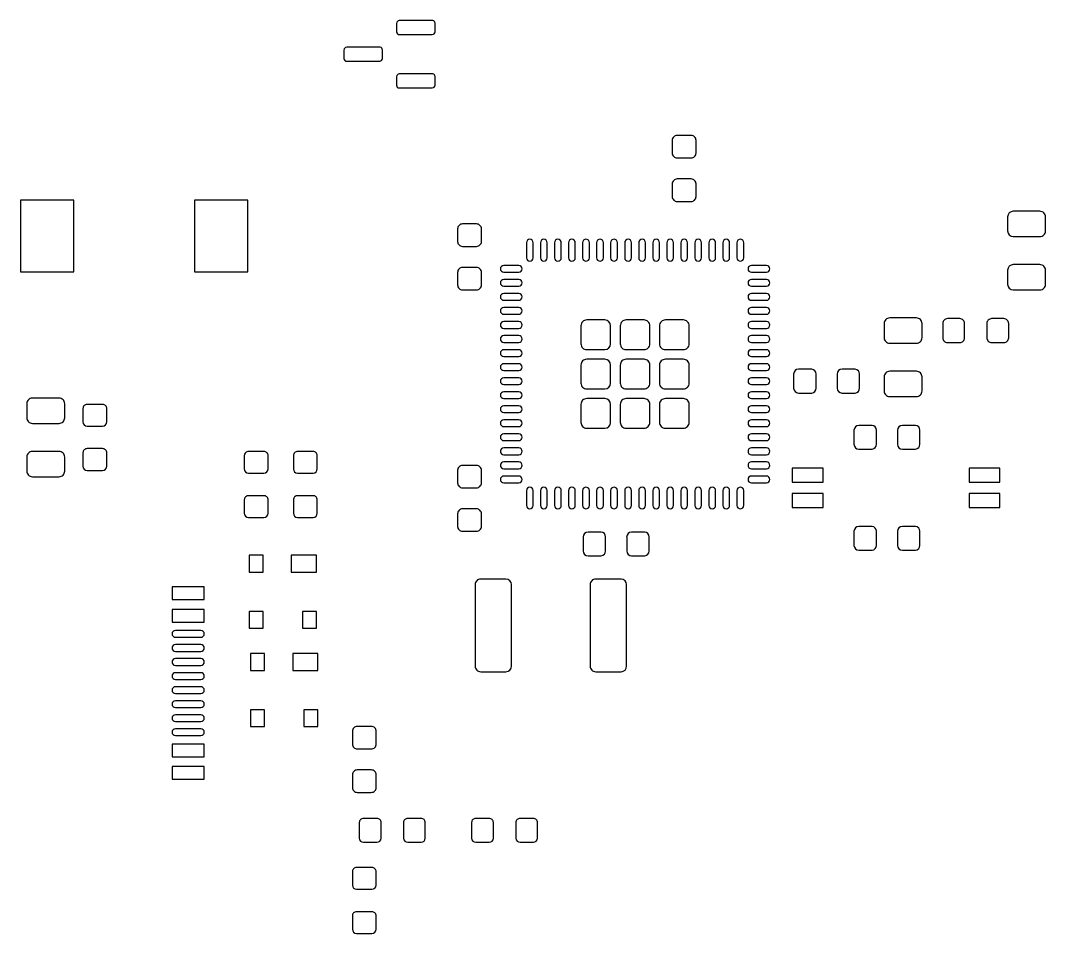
# Model space of a CAD drawing. Extents: x -210 to 210, y -160 to 160.
# Drawn here: x -149.15 to -112.62, y 8.43 to 40.95 of the extents above; entities that cross this region are included whole.
import ezdxf

# ---------------------------------------------------------------- set-up
doc = ezdxf.new("R2010")
doc.units = 0
doc.header["$MEASUREMENT"] = 0
doc.layers.get('0').update_dxf_attribs({"linetype": 'CONTINUOUS'})

msp = doc.modelspace()

# ---------------------------------------------------------------- linework, layer by layer
for points in [[(-134.47499, 40.945), (-135.64999, 40.945), (-135.64999, 40.945), (-135.64999, 40.943999), (-135.64999, 40.943999), (-135.650996, 40.943999), (-135.650996, 40.943999, 0.414199), (-135.750996, 40.844001), (-135.750996, 40.844001), (-135.75, 40.842998), (-135.75, 40.842998), (-135.75, 40.557998), (-135.75, 40.557998, 0.034971), (-135.750996, 40.543999), (-135.750996, 40.543999, 0.411306), (-135.650996, 40.444001), (-135.650996, 40.444001, 0.025083), (-135.640996, 40.445), (-135.640996, 40.445), (-134.47499, 40.445), (-134.47499, 40.445, 0.411248), (-134.376006, 40.543999), (-134.376006, 40.543999), (-134.376006, 40.545002), (-134.376006, 40.545002), (-134.37501, 40.545002), (-134.37501, 40.545002), (-134.37501, 40.845), (-134.37501, 40.845), (-134.376006, 40.845), (-134.376006, 40.845, 0.362208), (-134.458008, 40.943), (-134.458008, 40.943), (-134.47499, 40.943999), (-134.47499, 40.943999), (-134.47499, 40.945)], [(-136.35001, 39.995), (-137.52499, 39.995), (-137.52499, 39.995), (-137.52499, 39.994001), (-137.52499, 39.994001), (-137.526006, 39.994001), (-137.526006, 39.994001, 0.414214), (-137.625996, 39.893999), (-137.625996, 39.893999), (-137.62499, 39.893), (-137.62499, 39.893), (-137.62499, 39.608), (-137.62499, 39.608, 0.032485), (-137.625996, 39.595), (-137.625996, 39.595, 0.417148), (-137.52499, 39.494001), (-137.52499, 39.494001, 0.022558), (-137.516006, 39.494998), (-137.516006, 39.494998), (-136.35001, 39.494998), (-136.35001, 39.494998, 0.411299), (-136.251006, 39.593999), (-136.251006, 39.593999), (-136.251006, 39.595), (-136.251006, 39.595), (-136.25, 39.595), (-136.25, 39.595), (-136.25, 39.894998), (-136.25, 39.894998), (-136.251006, 39.894998), (-136.251006, 39.894998, 0.362236), (-136.333008, 39.993), (-136.333008, 39.993), (-136.35001, 39.994001), (-136.35001, 39.994001), (-136.35001, 39.995)], [(-134.47499, 39.044998), (-135.64999, 39.044998), (-135.64999, 39.044998), (-135.64999, 39.043999), (-135.64999, 39.043999), (-135.650996, 39.043999), (-135.650996, 39.043999, 0.414214), (-135.750996, 38.943999), (-135.750996, 38.943999), (-135.75, 38.943), (-135.75, 38.943), (-135.75, 38.658), (-135.75, 38.658, 0.032482), (-135.750996, 38.645), (-135.750996, 38.645, 0.414221), (-135.650996, 38.543999), (-135.650996, 38.543999, 0.025085), (-135.640996, 38.545002), (-135.640996, 38.545002), (-134.47499, 38.545002), (-134.47499, 38.545002, 0.411256), (-134.376006, 38.644001), (-134.376006, 38.644001), (-134.376006, 38.645), (-134.376006, 38.645), (-134.37501, 38.645), (-134.37501, 38.645), (-134.37501, 38.945), (-134.37501, 38.945), (-134.376006, 38.945), (-134.376006, 38.945, 0.362201), (-134.458008, 39.042998), (-134.458008, 39.042998), (-134.47499, 39.043999), (-134.47499, 39.043999), (-134.47499, 39.044998)], [(-125.075996, 36.674998, 0.414214), (-125.250996, 36.850002), (-125.250996, 36.850002), (-125.751006, 36.850002), (-125.751006, 36.850002, 0.414214), (-125.926006, 36.674998), (-125.926006, 36.674998), (-125.926006, 36.224998), (-125.926006, 36.224998, 0.414214), (-125.751006, 36.05), (-125.751006, 36.05), (-125.250996, 36.05), (-125.250996, 36.05, 0.414214), (-125.075996, 36.224998), (-125.075996, 36.224998), (-125.075996, 36.674998)], [(-125.075996, 35.124998, 0.414214), (-125.250996, 35.300002), (-125.250996, 35.300002), (-125.751006, 35.300002), (-125.751006, 35.300002, 0.414214), (-125.926006, 35.124998), (-125.926006, 35.124998), (-125.926006, 34.674998), (-125.926006, 34.674998, 0.414214), (-125.751006, 34.5), (-125.751006, 34.5), (-125.250996, 34.5), (-125.250996, 34.5, 0.414214), (-125.075996, 34.674998), (-125.075996, 34.674998), (-125.075996, 35.124998)], [(-112.625, 33.95, 0.414357), (-112.825, 34.15), (-112.825, 34.15), (-113.775, 34.15), (-113.775, 34.15, 0.414067), (-113.975, 33.95), (-113.975, 33.95), (-113.975, 33.45), (-113.975, 33.45, 0.414071), (-113.775, 33.25), (-113.775, 33.25), (-112.825, 33.25), (-112.825, 33.25, 0.414357), (-112.625, 33.45), (-112.625, 33.45), (-112.625, 33.95)], [(-132.725, 33.525002, 0.414214), (-132.9, 33.7), (-132.9, 33.7), (-133.39999, 33.7), (-133.39999, 33.7, 0.414214), (-133.57499, 33.525002), (-133.57499, 33.525002), (-133.57499, 33.075), (-133.57499, 33.075, 0.414214), (-133.39999, 32.899998), (-133.39999, 32.899998), (-132.9, 32.899998), (-132.9, 32.899998, 0.414214), (-132.725, 33.075), (-132.725, 33.075), (-132.725, 33.525002)], [(-130.88, 33.031001, 0.414214), (-131, 33.151001), (-131, 33.151001, 0.414214), (-131.12, 33.031001), (-131.12, 33.031001), (-131.12, 32.494001), (-131.12, 32.494001, 0.414214), (-131, 32.373999), (-131, 32.373999, 0.414214), (-130.88, 32.494001), (-130.88, 32.494001), (-130.88, 33.031001)], [(-130.38, 33.031001, 0.414214), (-130.5, 33.151001), (-130.5, 33.151001, 0.414214), (-130.62, 33.031001), (-130.62, 33.031001), (-130.62, 32.494001), (-130.62, 32.494001, 0.414214), (-130.5, 32.373999), (-130.5, 32.373999, 0.414214), (-130.38, 32.494001), (-130.38, 32.494001), (-130.38, 33.031001)], [(-129.88, 33.031001, 0.414214), (-130, 33.151001), (-130, 33.151001, 0.414214), (-130.11999, 33.031001), (-130.11999, 33.031001), (-130.11999, 32.494001), (-130.11999, 32.494001, 0.414214), (-130, 32.373999), (-130, 32.373999, 0.414214), (-129.88, 32.494001), (-129.88, 32.494001), (-129.88, 33.031001)], [(-129.38, 33.031001, 0.414214), (-129.5, 33.151001), (-129.5, 33.151001, 0.414214), (-129.62, 33.031001), (-129.62, 33.031001), (-129.62, 32.494001), (-129.62, 32.494001, 0.414214), (-129.5, 32.373999), (-129.5, 32.373999, 0.414214), (-129.38, 32.494001), (-129.38, 32.494001), (-129.38, 33.031001)], [(-128.87999, 33.031001, 0.414214), (-128.99999, 33.151001), (-128.99999, 33.151001, 0.414214), (-129.11999, 33.031001), (-129.11999, 33.031001), (-129.11999, 32.494001), (-129.11999, 32.494001, 0.414214), (-128.99999, 32.373999), (-128.99999, 32.373999, 0.414214), (-128.87999, 32.494001), (-128.87999, 32.494001), (-128.87999, 33.031001)], [(-128.38, 33.031001, 0.414214), (-128.5, 33.151001), (-128.5, 33.151001, 0.414214), (-128.62, 33.031001), (-128.62, 33.031001), (-128.62, 32.494001), (-128.62, 32.494001, 0.414214), (-128.5, 32.373999), (-128.5, 32.373999, 0.414214), (-128.38, 32.494001), (-128.38, 32.494001), (-128.38, 33.031001)], [(-127.88001, 33.031001, 0.414214), (-128.00001, 33.151001), (-128.00001, 33.151001, 0.414214), (-128.12001, 33.031001), (-128.12001, 33.031001), (-128.12001, 32.494001), (-128.12001, 32.494001, 0.414214), (-128.00001, 32.373999), (-128.00001, 32.373999, 0.414214), (-127.88001, 32.494001), (-127.88001, 32.494001), (-127.88001, 33.031001)], [(-127.38, 33.031001, 0.414214), (-127.5, 33.151001), (-127.5, 33.151001, 0.414214), (-127.62, 33.031001), (-127.62, 33.031001), (-127.62, 32.494001), (-127.62, 32.494001, 0.414214), (-127.5, 32.373999), (-127.5, 32.373999, 0.414214), (-127.38, 32.494001), (-127.38, 32.494001), (-127.38, 33.031001)], [(-126.88001, 33.031001, 0.414214), (-127, 33.151001), (-127, 33.151001, 0.414214), (-127.12, 33.031001), (-127.12, 33.031001), (-127.12, 32.494001), (-127.12, 32.494001, 0.414214), (-127, 32.373999), (-127, 32.373999, 0.414214), (-126.88001, 32.494001), (-126.88001, 32.494001), (-126.88001, 33.031001)], [(-126.38, 33.031001, 0.414214), (-126.5, 33.151001), (-126.5, 33.151001, 0.414214), (-126.61999, 33.031001), (-126.61999, 33.031001), (-126.61999, 32.494001), (-126.61999, 32.494001, 0.414214), (-126.5, 32.373999), (-126.5, 32.373999, 0.414214), (-126.38, 32.494001), (-126.38, 32.494001), (-126.38, 33.031001)], [(-125.88, 33.031001, 0.414214), (-126, 33.151001), (-126, 33.151001, 0.414214), (-126.12, 33.031001), (-126.12, 33.031001), (-126.12, 32.494001), (-126.12, 32.494001, 0.414214), (-126, 32.373999), (-126, 32.373999, 0.414214), (-125.88, 32.494001), (-125.88, 32.494001), (-125.88, 33.031001)], [(-125.37999, 33.031001, 0.414214), (-125.49999, 33.151001), (-125.49999, 33.151001, 0.414214), (-125.61999, 33.031001), (-125.61999, 33.031001), (-125.61999, 32.494001), (-125.61999, 32.494001, 0.414214), (-125.49999, 32.373999), (-125.49999, 32.373999, 0.414214), (-125.37999, 32.494001), (-125.37999, 32.494001), (-125.37999, 33.031001)], [(-124.88, 33.031001, 0.414214), (-125, 33.151001), (-125, 33.151001, 0.414214), (-125.12, 33.031001), (-125.12, 33.031001), (-125.12, 32.494001), (-125.12, 32.494001, 0.414214), (-125, 32.373999), (-125, 32.373999, 0.414214), (-124.88, 32.494001), (-124.88, 32.494001), (-124.88, 33.031001)], [(-124.38, 33.031001, 0.414214), (-124.5, 33.151001), (-124.5, 33.151001, 0.414214), (-124.62, 33.031001), (-124.62, 33.031001), (-124.62, 32.494001), (-124.62, 32.494001, 0.414214), (-124.5, 32.373999), (-124.5, 32.373999, 0.414214), (-124.38, 32.494001), (-124.38, 32.494001), (-124.38, 33.031001)], [(-123.88, 33.031001, 0.414214), (-124, 33.151001), (-124, 33.151001, 0.414214), (-124.12, 33.031001), (-124.12, 33.031001), (-124.12, 32.494001), (-124.12, 32.494001, 0.414214), (-124, 32.373999), (-124, 32.373999, 0.414214), (-123.88, 32.494001), (-123.88, 32.494001), (-123.88, 33.031001)], [(-123.38, 33.031001, 0.414214), (-123.5, 33.151001), (-123.5, 33.151001, 0.414214), (-123.62, 33.031001), (-123.62, 33.031001), (-123.62, 32.494001), (-123.62, 32.494001, 0.414214), (-123.5, 32.373999), (-123.5, 32.373999, 0.414214), (-123.38, 32.494001), (-123.38, 32.494001), (-123.38, 33.031001)], [(-132.725, 31.975, 0.414214), (-132.9, 32.15), (-132.9, 32.15), (-133.39999, 32.15), (-133.39999, 32.15, 0.414214), (-133.57499, 31.975), (-133.57499, 31.975), (-133.57499, 31.525), (-133.57499, 31.525, 0.414214), (-133.39999, 31.350002), (-133.39999, 31.350002), (-132.9, 31.350002), (-132.9, 31.350002, 0.414214), (-132.725, 31.525), (-132.725, 31.525), (-132.725, 31.975)], [(-131.393994, 31.98, 0.414214), (-131.274004, 32.1), (-131.274004, 32.1, 0.414214), (-131.393994, 32.219998), (-131.393994, 32.219998), (-131.931006, 32.219998), (-131.931006, 32.219998, 0.414214), (-132.051006, 32.1), (-132.051006, 32.1, 0.414214), (-131.931006, 31.98), (-131.931006, 31.98), (-131.393994, 31.98)], [(-122.569004, 31.98, 0.414214), (-122.449004, 32.1), (-122.449004, 32.1, 0.414214), (-122.569004, 32.219998), (-122.569004, 32.219998), (-123.106006, 32.219998), (-123.106006, 32.219998, 0.414214), (-123.226006, 32.1), (-123.226006, 32.1, 0.414214), (-123.106006, 31.98), (-123.106006, 31.98), (-122.569004, 31.98)], [(-112.625, 32.049998, 0.414364), (-112.825, 32.249998), (-112.825, 32.249998), (-113.775, 32.249998), (-113.775, 32.249998, 0.414074), (-113.975, 32.049998), (-113.975, 32.049998), (-113.975, 31.550002), (-113.975, 31.550002, 0.414074), (-113.775, 31.350002), (-113.775, 31.350002), (-112.825, 31.350002), (-112.825, 31.350002, 0.414364), (-112.625, 31.550002), (-112.625, 31.550002), (-112.625, 32.049998)], [(-131.393994, 31.48, 0.414214), (-131.274004, 31.599998), (-131.274004, 31.599998, 0.414214), (-131.393994, 31.720002), (-131.393994, 31.720002), (-131.931006, 31.720002), (-131.931006, 31.720002, 0.414214), (-132.051006, 31.599998), (-132.051006, 31.599998, 0.414214), (-131.931006, 31.48), (-131.931006, 31.48), (-131.393994, 31.48)], [(-122.569004, 31.48, 0.414214), (-122.449004, 31.599998), (-122.449004, 31.599998, 0.414214), (-122.569004, 31.720002), (-122.569004, 31.720002), (-123.106006, 31.720002), (-123.106006, 31.720002, 0.414214), (-123.226006, 31.599998), (-123.226006, 31.599998, 0.414214), (-123.106006, 31.48), (-123.106006, 31.48), (-122.569004, 31.48)], [(-131.393994, 30.98, 0.414214), (-131.274004, 31.1), (-131.274004, 31.1, 0.414214), (-131.393994, 31.22), (-131.393994, 31.22), (-131.931006, 31.22), (-131.931006, 31.22, 0.414214), (-132.051006, 31.1), (-132.051006, 31.1, 0.414214), (-131.931006, 30.98), (-131.931006, 30.98), (-131.393994, 30.98)], [(-122.569004, 30.98, 0.414214), (-122.449004, 31.1), (-122.449004, 31.1, 0.414214), (-122.569004, 31.22), (-122.569004, 31.22), (-123.106006, 31.22), (-123.106006, 31.22, 0.414214), (-123.226006, 31.1), (-123.226006, 31.1, 0.414214), (-123.106006, 30.98), (-123.106006, 30.98), (-122.569004, 30.98)], [(-131.393994, 30.48, 0.414214), (-131.274004, 30.6), (-131.274004, 30.6, 0.414214), (-131.393994, 30.72), (-131.393994, 30.72), (-131.931006, 30.72), (-131.931006, 30.72, 0.414214), (-132.051006, 30.6), (-132.051006, 30.6, 0.414214), (-131.931006, 30.48), (-131.931006, 30.48), (-131.393994, 30.48)], [(-122.569004, 30.48, 0.414214), (-122.449004, 30.6), (-122.449004, 30.6, 0.414214), (-122.569004, 30.72), (-122.569004, 30.72), (-123.106006, 30.72), (-123.106006, 30.72, 0.414214), (-123.226006, 30.6), (-123.226006, 30.6, 0.414214), (-123.106006, 30.48), (-123.106006, 30.48), (-122.569004, 30.48)], [(-117.025, 30.15, 0.414214), (-117.225, 30.35), (-117.225, 30.35), (-118.175, 30.35), (-118.175, 30.35, 0.414214), (-118.375, 30.15), (-118.375, 30.15), (-118.375, 29.65), (-118.375, 29.65, 0.414214), (-118.175, 29.45), (-118.175, 29.45), (-117.225, 29.45), (-117.225, 29.45, 0.414214), (-117.025, 29.65), (-117.025, 29.65), (-117.025, 30.15)], [(-115.512002, 30.155999, 0.414214), (-115.680996, 30.325), (-115.680996, 30.325), (-116.118994, 30.325), (-116.118994, 30.325, 0.414214), (-116.287998, 30.155999), (-116.287998, 30.155999), (-116.287998, 29.643999), (-116.287998, 29.643999, 0.414214), (-116.118994, 29.475), (-116.118994, 29.475), (-115.680996, 29.475), (-115.680996, 29.475, 0.414214), (-115.512002, 29.643999), (-115.512002, 29.643999), (-115.512002, 30.155999)], [(-113.937002, 30.155999, 0.414214), (-114.105996, 30.325), (-114.105996, 30.325), (-114.543994, 30.325), (-114.543994, 30.325, 0.414214), (-114.712998, 30.155999), (-114.712998, 30.155999), (-114.712998, 29.643999), (-114.712998, 29.643999, 0.414214), (-114.543994, 29.475), (-114.543994, 29.475), (-114.105996, 29.475), (-114.105996, 29.475, 0.414214), (-113.937002, 29.643999), (-113.937002, 29.643999), (-113.937002, 30.155999)], [(-131.393994, 29.98, 0.414214), (-131.274004, 30.1), (-131.274004, 30.1, 0.414214), (-131.393994, 30.22), (-131.393994, 30.22), (-131.931006, 30.22), (-131.931006, 30.22, 0.414214), (-132.051006, 30.1), (-132.051006, 30.1, 0.414214), (-131.931006, 29.98), (-131.931006, 29.98), (-131.393994, 29.98)], [(-128.121006, 30.07, 0.414186), (-128.32999, 30.278999), (-128.32999, 30.278999), (-128.97, 30.278999), (-128.97, 30.278999, 0.414214), (-129.179004, 30.07), (-129.179004, 30.07), (-129.179004, 29.43), (-129.179004, 29.43, 0.414214), (-128.97, 29.221001), (-128.97, 29.221001), (-128.32999, 29.221001), (-128.32999, 29.221001, 0.414186), (-128.121006, 29.43), (-128.121006, 29.43), (-128.121006, 30.07)], [(-126.720996, 30.07, 0.414214), (-126.93, 30.278999), (-126.93, 30.278999), (-127.57, 30.278999), (-127.57, 30.278999, 0.414214), (-127.779004, 30.07), (-127.779004, 30.07), (-127.779004, 29.43), (-127.779004, 29.43, 0.414214), (-127.57, 29.221001), (-127.57, 29.221001), (-126.93, 29.221001), (-126.93, 29.221001, 0.414214), (-126.720996, 29.43), (-126.720996, 29.43), (-126.720996, 30.07)], [(-125.320996, 30.07, 0.414214), (-125.53, 30.278999), (-125.53, 30.278999), (-126.16999, 30.278999), (-126.16999, 30.278999, 0.414214), (-126.378994, 30.07), (-126.378994, 30.07), (-126.378994, 29.43), (-126.378994, 29.43, 0.414214), (-126.16999, 29.221001), (-126.16999, 29.221001), (-125.53, 29.221001), (-125.53, 29.221001, 0.414214), (-125.320996, 29.43), (-125.320996, 29.43), (-125.320996, 30.07)], [(-122.569004, 29.98, 0.414214), (-122.449004, 30.1), (-122.449004, 30.1, 0.414214), (-122.569004, 30.22), (-122.569004, 30.22), (-123.106006, 30.22), (-123.106006, 30.22, 0.414214), (-123.226006, 30.1), (-123.226006, 30.1, 0.414214), (-123.106006, 29.98), (-123.106006, 29.98), (-122.569004, 29.98)], [(-131.393994, 29.48, 0.414214), (-131.274004, 29.6), (-131.274004, 29.6, 0.414214), (-131.393994, 29.72), (-131.393994, 29.72), (-131.931006, 29.72), (-131.931006, 29.72, 0.414214), (-132.051006, 29.6), (-132.051006, 29.6, 0.414214), (-131.931006, 29.48), (-131.931006, 29.48), (-131.393994, 29.48)], [(-122.569004, 29.48, 0.414214), (-122.449004, 29.6), (-122.449004, 29.6, 0.414214), (-122.569004, 29.72), (-122.569004, 29.72), (-123.106006, 29.72), (-123.106006, 29.72, 0.414214), (-123.226006, 29.6), (-123.226006, 29.6, 0.414214), (-123.106006, 29.48), (-123.106006, 29.48), (-122.569004, 29.48)], [(-131.393994, 28.98, 0.414214), (-131.274004, 29.1), (-131.274004, 29.1, 0.414214), (-131.393994, 29.22), (-131.393994, 29.22), (-131.931006, 29.22), (-131.931006, 29.22, 0.414214), (-132.051006, 29.1), (-132.051006, 29.1, 0.414214), (-131.931006, 28.98), (-131.931006, 28.98), (-131.393994, 28.98)], [(-128.121006, 28.67, 0.414186), (-128.32999, 28.878999), (-128.32999, 28.878999), (-128.97, 28.878999), (-128.97, 28.878999, 0.414214), (-129.179004, 28.67), (-129.179004, 28.67), (-129.179004, 28.03), (-129.179004, 28.03, 0.414214), (-128.97, 27.821001), (-128.97, 27.821001), (-128.32999, 27.821001), (-128.32999, 27.821001, 0.414186), (-128.121006, 28.03), (-128.121006, 28.03), (-128.121006, 28.67)], [(-126.720996, 28.67, 0.414214), (-126.93, 28.878999), (-126.93, 28.878999), (-127.57, 28.878999), (-127.57, 28.878999, 0.414214), (-127.779004, 28.67), (-127.779004, 28.67), (-127.779004, 28.03), (-127.779004, 28.03, 0.414214), (-127.57, 27.821001), (-127.57, 27.821001), (-126.93, 27.821001), (-126.93, 27.821001, 0.414214), (-126.720996, 28.03), (-126.720996, 28.03), (-126.720996, 28.67)], [(-125.320996, 28.67, 0.414214), (-125.53, 28.878999), (-125.53, 28.878999), (-126.16999, 28.878999), (-126.16999, 28.878999, 0.414214), (-126.378994, 28.67), (-126.378994, 28.67), (-126.378994, 28.03), (-126.378994, 28.03, 0.414214), (-126.16999, 27.821001), (-126.16999, 27.821001), (-125.53, 27.821001), (-125.53, 27.821001, 0.414214), (-125.320996, 28.03), (-125.320996, 28.03), (-125.320996, 28.67)], [(-122.569004, 28.98, 0.414214), (-122.449004, 29.1), (-122.449004, 29.1, 0.414214), (-122.569004, 29.22), (-122.569004, 29.22), (-123.106006, 29.22), (-123.106006, 29.22, 0.414214), (-123.226006, 29.1), (-123.226006, 29.1, 0.414214), (-123.106006, 28.98), (-123.106006, 28.98), (-122.569004, 28.98)], [(-131.393994, 28.48, 0.414214), (-131.274004, 28.6), (-131.274004, 28.6, 0.414214), (-131.393994, 28.72), (-131.393994, 28.72), (-131.931006, 28.72), (-131.931006, 28.72, 0.414214), (-132.051006, 28.6), (-132.051006, 28.6, 0.414214), (-131.931006, 28.48), (-131.931006, 28.48), (-131.393994, 28.48)], [(-122.569004, 28.48, 0.414214), (-122.449004, 28.6), (-122.449004, 28.6, 0.414214), (-122.569004, 28.72), (-122.569004, 28.72), (-123.106006, 28.72), (-123.106006, 28.72, 0.414214), (-123.226006, 28.6), (-123.226006, 28.6, 0.414214), (-123.106006, 28.48), (-123.106006, 28.48), (-122.569004, 28.48)], [(-120.973994, 28.525), (-121.425, 28.525), (-121.425, 28.525, 0.412386), (-121.6, 28.35), (-121.6, 28.35), (-121.598994, 28.348999), (-121.598994, 28.348999), (-121.598994, 27.863), (-121.598994, 27.863, 0.018543), (-121.598994, 27.85), (-121.598994, 27.85, 0.412368), (-121.425, 27.675), (-121.425, 27.675), (-120.973994, 27.675), (-120.973994, 27.675), (-120.955, 27.675999), (-120.955, 27.675999, 0.382868), (-120.8, 27.85), (-120.8, 27.85), (-120.798994, 27.85), (-120.798994, 27.85), (-120.798994, 28.35), (-120.798994, 28.35), (-120.8, 28.35), (-120.8, 28.35, 0.382867), (-120.955, 28.523999), (-120.955, 28.523999), (-120.973994, 28.525)], [(-119.424004, 28.525), (-119.875, 28.525), (-119.875, 28.525, 0.412548), (-120.05, 28.35), (-120.05, 28.35), (-120.049004, 28.348999), (-120.049004, 28.348999), (-120.049004, 27.863), (-120.049004, 27.863, 0.018552), (-120.049004, 27.85), (-120.049004, 27.85, 0.412551), (-119.875, 27.675), (-119.875, 27.675), (-119.424004, 27.675), (-119.424004, 27.675), (-119.405, 27.675999), (-119.405, 27.675999, 0.382716), (-119.25, 27.85), (-119.25, 27.85), (-119.249004, 27.85), (-119.249004, 27.85), (-119.249004, 28.35), (-119.249004, 28.35), (-119.25, 28.35), (-119.25, 28.35, 0.382712), (-119.405, 28.523999), (-119.405, 28.523999), (-119.424004, 28.525)], [(-131.393994, 27.98, 0.414214), (-131.274004, 28.1), (-131.274004, 28.1, 0.414214), (-131.393994, 28.22), (-131.393994, 28.22), (-131.931006, 28.22), (-131.931006, 28.22, 0.414214), (-132.051006, 28.1), (-132.051006, 28.1, 0.414214), (-131.931006, 27.98), (-131.931006, 27.98), (-131.393994, 27.98)], [(-122.569004, 27.98, 0.414214), (-122.449004, 28.1), (-122.449004, 28.1, 0.414214), (-122.569004, 28.22), (-122.569004, 28.22), (-123.106006, 28.22), (-123.106006, 28.22, 0.414214), (-123.226006, 28.1), (-123.226006, 28.1, 0.414214), (-123.106006, 27.98), (-123.106006, 27.98), (-122.569004, 27.98)], [(-117.025, 28.25, 0.414214), (-117.225, 28.45), (-117.225, 28.45), (-118.175, 28.45), (-118.175, 28.45, 0.414214), (-118.375, 28.25), (-118.375, 28.25), (-118.375, 27.75), (-118.375, 27.75, 0.414214), (-118.175, 27.55), (-118.175, 27.55), (-117.225, 27.55), (-117.225, 27.55, 0.414214), (-117.025, 27.75), (-117.025, 27.75), (-117.025, 28.25)], [(-147.57501, 27.295, 0.414214), (-147.77499, 27.495), (-147.77499, 27.495), (-148.725, 27.495), (-148.725, 27.495, 0.414214), (-148.92501, 27.295), (-148.92501, 27.295), (-148.92501, 26.795), (-148.92501, 26.795, 0.414214), (-148.725, 26.595), (-148.725, 26.595), (-147.77499, 26.595), (-147.77499, 26.595, 0.414214), (-147.57501, 26.795), (-147.57501, 26.795), (-147.57501, 27.295)], [(-131.393994, 27.48, 0.414214), (-131.274004, 27.6), (-131.274004, 27.6, 0.414214), (-131.393994, 27.72), (-131.393994, 27.72), (-131.931006, 27.72), (-131.931006, 27.72, 0.414214), (-132.051006, 27.6), (-132.051006, 27.6, 0.414214), (-131.931006, 27.48), (-131.931006, 27.48), (-131.393994, 27.48)], [(-128.121006, 27.27, 0.414186), (-128.32999, 27.479001), (-128.32999, 27.479001), (-128.97, 27.479001), (-128.97, 27.479001, 0.414214), (-129.179004, 27.27), (-129.179004, 27.27), (-129.179004, 26.63), (-129.179004, 26.63, 0.414214), (-128.97, 26.420999), (-128.97, 26.420999), (-128.32999, 26.420999), (-128.32999, 26.420999, 0.414186), (-128.121006, 26.63), (-128.121006, 26.63), (-128.121006, 27.27)], [(-126.720996, 27.27, 0.414214), (-126.93, 27.479001), (-126.93, 27.479001), (-127.57, 27.479001), (-127.57, 27.479001, 0.414214), (-127.779004, 27.27), (-127.779004, 27.27), (-127.779004, 26.63), (-127.779004, 26.63, 0.414214), (-127.57, 26.420999), (-127.57, 26.420999), (-126.93, 26.420999), (-126.93, 26.420999, 0.414214), (-126.720996, 26.63), (-126.720996, 26.63), (-126.720996, 27.27)], [(-125.320996, 27.27, 0.414214), (-125.53, 27.479001), (-125.53, 27.479001), (-126.16999, 27.479001), (-126.16999, 27.479001, 0.414214), (-126.378994, 27.27), (-126.378994, 27.27), (-126.378994, 26.63), (-126.378994, 26.63, 0.414214), (-126.16999, 26.420999), (-126.16999, 26.420999), (-125.53, 26.420999), (-125.53, 26.420999, 0.414214), (-125.320996, 26.63), (-125.320996, 26.63), (-125.320996, 27.27)], [(-122.569004, 27.48, 0.414214), (-122.449004, 27.6), (-122.449004, 27.6, 0.414214), (-122.569004, 27.72), (-122.569004, 27.72), (-123.106006, 27.72), (-123.106006, 27.72, 0.414214), (-123.226006, 27.6), (-123.226006, 27.6, 0.414214), (-123.106006, 27.48), (-123.106006, 27.48), (-122.569004, 27.48)], [(-146.075, 27.12, 0.415198), (-146.22501, 27.27), (-146.22501, 27.27), (-146.77499, 27.27), (-146.77499, 27.27, 0.415198), (-146.925, 27.12), (-146.925, 27.12), (-146.925, 26.645), (-146.925, 26.645, 0.413267), (-146.77499, 26.495), (-146.77499, 26.495), (-146.22501, 26.495), (-146.22501, 26.495, 0.413267), (-146.075, 26.645), (-146.075, 26.645), (-146.075, 27.12)], [(-131.393994, 26.98, 0.414214), (-131.274004, 27.1), (-131.274004, 27.1, 0.414214), (-131.393994, 27.22), (-131.393994, 27.22), (-131.931006, 27.22), (-131.931006, 27.22, 0.414214), (-132.051006, 27.1), (-132.051006, 27.1, 0.414214), (-131.931006, 26.98), (-131.931006, 26.98), (-131.393994, 26.98)], [(-122.569004, 26.98, 0.414214), (-122.449004, 27.1), (-122.449004, 27.1, 0.414214), (-122.569004, 27.22), (-122.569004, 27.22), (-123.106006, 27.22), (-123.106006, 27.22, 0.414214), (-123.226006, 27.1), (-123.226006, 27.1, 0.414214), (-123.106006, 26.98), (-123.106006, 26.98), (-122.569004, 26.98)], [(-131.393994, 26.48, 0.414214), (-131.274004, 26.6), (-131.274004, 26.6, 0.414214), (-131.393994, 26.72), (-131.393994, 26.72), (-131.931006, 26.72), (-131.931006, 26.72, 0.414214), (-132.051006, 26.6), (-132.051006, 26.6, 0.414214), (-131.931006, 26.48), (-131.931006, 26.48), (-131.393994, 26.48)], [(-122.569004, 26.48, 0.414214), (-122.449004, 26.6), (-122.449004, 26.6, 0.414214), (-122.569004, 26.72), (-122.569004, 26.72), (-123.106006, 26.72), (-123.106006, 26.72, 0.414214), (-123.226006, 26.6), (-123.226006, 26.6, 0.414214), (-123.106006, 26.48), (-123.106006, 26.48), (-122.569004, 26.48)], [(-118.823994, 26.525), (-119.275, 26.525), (-119.275, 26.525, 0.412532), (-119.45, 26.35), (-119.45, 26.35), (-119.448994, 26.349001), (-119.448994, 26.349001), (-119.448994, 25.862998), (-119.448994, 25.862998, 0.018551), (-119.448994, 25.85), (-119.448994, 25.85, 0.412535), (-119.275, 25.675), (-119.275, 25.675), (-118.823994, 25.675), (-118.823994, 25.675), (-118.805, 25.676001), (-118.805, 25.676001, 0.382716), (-118.65, 25.85), (-118.65, 25.85), (-118.648994, 25.85), (-118.648994, 25.85), (-118.648994, 26.35), (-118.648994, 26.35), (-118.65, 26.35), (-118.65, 26.35, 0.382716), (-118.805, 26.523999), (-118.805, 26.523999), (-118.823994, 26.525)], [(-117.274004, 26.525), (-117.725, 26.525), (-117.725, 26.525, 0.412548), (-117.9, 26.35), (-117.9, 26.35), (-117.899004, 26.349001), (-117.899004, 26.349001), (-117.899004, 25.862998), (-117.899004, 25.862998, 0.01855), (-117.899004, 25.85), (-117.899004, 25.85, 0.412551), (-117.725, 25.675), (-117.725, 25.675), (-117.274004, 25.675), (-117.274004, 25.675), (-117.255, 25.676001), (-117.255, 25.676001, 0.382716), (-117.1, 25.85), (-117.1, 25.85), (-117.099004, 25.85), (-117.099004, 25.85), (-117.099004, 26.35), (-117.099004, 26.35), (-117.1, 26.35), (-117.1, 26.35, 0.382716), (-117.255, 26.523999), (-117.255, 26.523999), (-117.274004, 26.525)], [(-131.393994, 25.98, 0.414214), (-131.274004, 26.1), (-131.274004, 26.1, 0.414214), (-131.393994, 26.22), (-131.393994, 26.22), (-131.931006, 26.22), (-131.931006, 26.22, 0.414214), (-132.051006, 26.1), (-132.051006, 26.1, 0.414214), (-131.931006, 25.98), (-131.931006, 25.98), (-131.393994, 25.98)], [(-122.569004, 25.98, 0.414214), (-122.449004, 26.1), (-122.449004, 26.1, 0.414214), (-122.569004, 26.22), (-122.569004, 26.22), (-123.106006, 26.22), (-123.106006, 26.22, 0.414214), (-123.226006, 26.1), (-123.226006, 26.1, 0.414214), (-123.106006, 25.98), (-123.106006, 25.98), (-122.569004, 25.98)], [(-147.57501, 25.395, 0.414214), (-147.77499, 25.595), (-147.77499, 25.595), (-148.725, 25.595), (-148.725, 25.595, 0.414214), (-148.92501, 25.395), (-148.92501, 25.395), (-148.92501, 24.895), (-148.92501, 24.895, 0.414214), (-148.725, 24.695), (-148.725, 24.695), (-147.77499, 24.695), (-147.77499, 24.695, 0.414214), (-147.57501, 24.895), (-147.57501, 24.895), (-147.57501, 25.395)], [(-146.075, 25.545, 0.415202), (-146.22501, 25.695), (-146.22501, 25.695), (-146.77499, 25.695), (-146.77499, 25.695, 0.415202), (-146.925, 25.545), (-146.925, 25.545), (-146.925, 25.07), (-146.925, 25.07, 0.413272), (-146.77499, 24.92), (-146.77499, 24.92), (-146.22501, 24.92), (-146.22501, 24.92, 0.413272), (-146.075, 25.07), (-146.075, 25.07), (-146.075, 25.545)], [(-140.32499, 25.445, 0.415193), (-140.47501, 25.595), (-140.47501, 25.595), (-141.02501, 25.595), (-141.02501, 25.595, 0.415155), (-141.175, 25.445), (-141.175, 25.445), (-141.175, 24.97), (-141.175, 24.97, 0.413233), (-141.02501, 24.82), (-141.02501, 24.82), (-140.47501, 24.82), (-140.47501, 24.82, 0.413272), (-140.32499, 24.97), (-140.32499, 24.97), (-140.32499, 25.445)], [(-138.575, 25.445, 0.415193), (-138.725, 25.595), (-138.725, 25.595), (-139.275, 25.595), (-139.275, 25.595, 0.415193), (-139.42499, 25.445), (-139.42499, 25.445), (-139.42499, 24.97), (-139.42499, 24.97, 0.413233), (-139.275, 24.82), (-139.275, 24.82), (-138.725, 24.82), (-138.725, 24.82, 0.413234), (-138.575, 24.97), (-138.575, 24.97), (-138.575, 25.445)], [(-131.393994, 25.48, 0.414214), (-131.274004, 25.6), (-131.274004, 25.6, 0.414214), (-131.393994, 25.72), (-131.393994, 25.72), (-131.931006, 25.72), (-131.931006, 25.72, 0.414214), (-132.051006, 25.6), (-132.051006, 25.6, 0.414214), (-131.931006, 25.48), (-131.931006, 25.48), (-131.393994, 25.48)], [(-122.569004, 25.48, 0.414214), (-122.449004, 25.6), (-122.449004, 25.6, 0.414214), (-122.569004, 25.72), (-122.569004, 25.72), (-123.106006, 25.72), (-123.106006, 25.72, 0.414214), (-123.226006, 25.6), (-123.226006, 25.6, 0.414214), (-123.106006, 25.48), (-123.106006, 25.48), (-122.569004, 25.48)], [(-131.393994, 24.98, 0.414214), (-131.274004, 25.1), (-131.274004, 25.1, 0.414214), (-131.393994, 25.22), (-131.393994, 25.22), (-131.931006, 25.22), (-131.931006, 25.22, 0.414214), (-132.051006, 25.1), (-132.051006, 25.1, 0.414214), (-131.931006, 24.98), (-131.931006, 24.98), (-131.393994, 24.98)], [(-122.569004, 24.98, 0.414214), (-122.449004, 25.1), (-122.449004, 25.1, 0.414214), (-122.569004, 25.22), (-122.569004, 25.22), (-123.106006, 25.22), (-123.106006, 25.22, 0.414214), (-123.226006, 25.1), (-123.226006, 25.1, 0.414214), (-123.106006, 24.98), (-123.106006, 24.98), (-122.569004, 24.98)], [(-132.725, 24.925, 0.414214), (-132.9, 25.1), (-132.9, 25.1), (-133.39999, 25.1), (-133.39999, 25.1, 0.414214), (-133.57499, 24.925), (-133.57499, 24.925), (-133.57499, 24.475), (-133.57499, 24.475, 0.414214), (-133.39999, 24.3), (-133.39999, 24.3), (-132.9, 24.3), (-132.9, 24.3, 0.414214), (-132.725, 24.475), (-132.725, 24.475), (-132.725, 24.925)], [(-131.393994, 24.48, 0.414214), (-131.274004, 24.6), (-131.274004, 24.6, 0.414214), (-131.393994, 24.72), (-131.393994, 24.72), (-131.931006, 24.72), (-131.931006, 24.72, 0.414214), (-132.051006, 24.6), (-132.051006, 24.6, 0.414214), (-131.931006, 24.48), (-131.931006, 24.48), (-131.393994, 24.48)], [(-122.569004, 24.48, 0.414214), (-122.449004, 24.6), (-122.449004, 24.6, 0.414214), (-122.569004, 24.72), (-122.569004, 24.72), (-123.106006, 24.72), (-123.106006, 24.72, 0.414214), (-123.226006, 24.6), (-123.226006, 24.6, 0.414214), (-123.106006, 24.48), (-123.106006, 24.48), (-122.569004, 24.48)], [(-130.88, 24.205999, 0.414214), (-131, 24.326001), (-131, 24.326001, 0.414214), (-131.12, 24.205999), (-131.12, 24.205999), (-131.12, 23.669001), (-131.12, 23.669001, 0.414214), (-131, 23.548999), (-131, 23.548999, 0.414214), (-130.88, 23.669001), (-130.88, 23.669001), (-130.88, 24.205999)], [(-130.38, 24.205999, 0.414214), (-130.5, 24.326001), (-130.5, 24.326001, 0.414214), (-130.62, 24.205999), (-130.62, 24.205999), (-130.62, 23.669001), (-130.62, 23.669001, 0.414214), (-130.5, 23.548999), (-130.5, 23.548999, 0.414214), (-130.38, 23.669001), (-130.38, 23.669001), (-130.38, 24.205999)], [(-129.88, 24.205999, 0.414214), (-130, 24.326001), (-130, 24.326001, 0.414214), (-130.11999, 24.205999), (-130.11999, 24.205999), (-130.11999, 23.669001), (-130.11999, 23.669001, 0.414214), (-130, 23.548999), (-130, 23.548999, 0.414214), (-129.88, 23.669001), (-129.88, 23.669001), (-129.88, 24.205999)], [(-129.38, 24.205999, 0.414214), (-129.5, 24.326001), (-129.5, 24.326001, 0.414214), (-129.62, 24.205999), (-129.62, 24.205999), (-129.62, 23.669001), (-129.62, 23.669001, 0.414214), (-129.5, 23.548999), (-129.5, 23.548999, 0.414214), (-129.38, 23.669001), (-129.38, 23.669001), (-129.38, 24.205999)], [(-128.87999, 24.205999, 0.414214), (-128.99999, 24.326001), (-128.99999, 24.326001, 0.414214), (-129.11999, 24.205999), (-129.11999, 24.205999), (-129.11999, 23.669001), (-129.11999, 23.669001, 0.414214), (-128.99999, 23.548999), (-128.99999, 23.548999, 0.414214), (-128.87999, 23.669001), (-128.87999, 23.669001), (-128.87999, 24.205999)], [(-128.38, 24.205999, 0.414214), (-128.5, 24.326001), (-128.5, 24.326001, 0.414214), (-128.62, 24.205999), (-128.62, 24.205999), (-128.62, 23.669001), (-128.62, 23.669001, 0.414214), (-128.5, 23.548999), (-128.5, 23.548999, 0.414214), (-128.38, 23.669001), (-128.38, 23.669001), (-128.38, 24.205999)], [(-127.88001, 24.205999, 0.414214), (-128.00001, 24.326001), (-128.00001, 24.326001, 0.414214), (-128.12001, 24.205999), (-128.12001, 24.205999), (-128.12001, 23.669001), (-128.12001, 23.669001, 0.414214), (-128.00001, 23.548999), (-128.00001, 23.548999, 0.414214), (-127.88001, 23.669001), (-127.88001, 23.669001), (-127.88001, 24.205999)], [(-127.38, 24.205999, 0.414214), (-127.5, 24.326001), (-127.5, 24.326001, 0.414214), (-127.62, 24.205999), (-127.62, 24.205999), (-127.62, 23.669001), (-127.62, 23.669001, 0.414214), (-127.5, 23.548999), (-127.5, 23.548999, 0.414214), (-127.38, 23.669001), (-127.38, 23.669001), (-127.38, 24.205999)], [(-126.88001, 24.205999, 0.414214), (-127, 24.326001), (-127, 24.326001, 0.414214), (-127.12, 24.205999), (-127.12, 24.205999), (-127.12, 23.669001), (-127.12, 23.669001, 0.414214), (-127, 23.548999), (-127, 23.548999, 0.414214), (-126.88001, 23.669001), (-126.88001, 23.669001), (-126.88001, 24.205999)], [(-126.38, 24.205999, 0.414214), (-126.5, 24.326001), (-126.5, 24.326001, 0.414214), (-126.61999, 24.205999), (-126.61999, 24.205999), (-126.61999, 23.669001), (-126.61999, 23.669001, 0.414214), (-126.5, 23.548999), (-126.5, 23.548999, 0.414214), (-126.38, 23.669001), (-126.38, 23.669001), (-126.38, 24.205999)], [(-125.88, 24.205999, 0.414214), (-126, 24.326001), (-126, 24.326001, 0.414214), (-126.12, 24.205999), (-126.12, 24.205999), (-126.12, 23.669001), (-126.12, 23.669001, 0.414214), (-126, 23.548999), (-126, 23.548999, 0.414214), (-125.88, 23.669001), (-125.88, 23.669001), (-125.88, 24.205999)], [(-125.37999, 24.205999, 0.414214), (-125.49999, 24.326001), (-125.49999, 24.326001, 0.414214), (-125.61999, 24.205999), (-125.61999, 24.205999), (-125.61999, 23.669001), (-125.61999, 23.669001, 0.414214), (-125.49999, 23.548999), (-125.49999, 23.548999, 0.414214), (-125.37999, 23.669001), (-125.37999, 23.669001), (-125.37999, 24.205999)], [(-124.88, 24.205999, 0.414214), (-125, 24.326001), (-125, 24.326001, 0.414214), (-125.12, 24.205999), (-125.12, 24.205999), (-125.12, 23.669001), (-125.12, 23.669001, 0.414214), (-125, 23.548999), (-125, 23.548999, 0.414214), (-124.88, 23.669001), (-124.88, 23.669001), (-124.88, 24.205999)], [(-124.38, 24.205999, 0.414214), (-124.5, 24.326001), (-124.5, 24.326001, 0.414214), (-124.62, 24.205999), (-124.62, 24.205999), (-124.62, 23.669001), (-124.62, 23.669001, 0.414214), (-124.5, 23.548999), (-124.5, 23.548999, 0.414214), (-124.38, 23.669001), (-124.38, 23.669001), (-124.38, 24.205999)], [(-123.88, 24.205999, 0.414214), (-124, 24.326001), (-124, 24.326001, 0.414214), (-124.12, 24.205999), (-124.12, 24.205999), (-124.12, 23.669001), (-124.12, 23.669001, 0.414214), (-124, 23.548999), (-124, 23.548999, 0.414214), (-123.88, 23.669001), (-123.88, 23.669001), (-123.88, 24.205999)], [(-123.38, 24.205999, 0.414214), (-123.5, 24.326001), (-123.5, 24.326001, 0.414214), (-123.62, 24.205999), (-123.62, 24.205999), (-123.62, 23.669001), (-123.62, 23.669001, 0.414214), (-123.5, 23.548999), (-123.5, 23.548999, 0.414214), (-123.38, 23.669001), (-123.38, 23.669001), (-123.38, 24.205999)], [(-140.32499, 23.87, 0.415198), (-140.47501, 24.02), (-140.47501, 24.02), (-141.02501, 24.02), (-141.02501, 24.02, 0.415159), (-141.175, 23.87), (-141.175, 23.87), (-141.175, 23.395), (-141.175, 23.395, 0.413233), (-141.02501, 23.245), (-141.02501, 23.245), (-140.47501, 23.245), (-140.47501, 23.245, 0.413272), (-140.32499, 23.395), (-140.32499, 23.395), (-140.32499, 23.87)], [(-138.575, 23.87, 0.415198), (-138.725, 24.02), (-138.725, 24.02), (-139.275, 24.02), (-139.275, 24.02, 0.415198), (-139.42499, 23.87), (-139.42499, 23.87), (-139.42499, 23.395), (-139.42499, 23.395, 0.413233), (-139.275, 23.245), (-139.275, 23.245), (-138.725, 23.245), (-138.725, 23.245, 0.413234), (-138.575, 23.395), (-138.575, 23.395), (-138.575, 23.87)], [(-132.725, 23.375, 0.414214), (-132.9, 23.55), (-132.9, 23.55), (-133.39999, 23.55), (-133.39999, 23.55, 0.414214), (-133.57499, 23.375), (-133.57499, 23.375), (-133.57499, 22.925), (-133.57499, 22.925, 0.414214), (-133.39999, 22.75), (-133.39999, 22.75), (-132.9, 22.75), (-132.9, 22.75, 0.414214), (-132.725, 22.925), (-132.725, 22.925), (-132.725, 23.375)], [(-128.473994, 22.725), (-128.925, 22.725), (-128.925, 22.725, 0.412548), (-129.09999, 22.55), (-129.09999, 22.55), (-129.098994, 22.548999), (-129.098994, 22.548999), (-129.098994, 22.063), (-129.098994, 22.063, 0.018553), (-129.098994, 22.05), (-129.098994, 22.05, 0.412531), (-128.925, 21.875), (-128.925, 21.875), (-128.473994, 21.875), (-128.473994, 21.875), (-128.455, 21.876001), (-128.455, 21.876001, 0.382696), (-128.3, 22.05), (-128.3, 22.05), (-128.298994, 22.05), (-128.298994, 22.05), (-128.298994, 22.55), (-128.298994, 22.55), (-128.3, 22.55), (-128.3, 22.55, 0.382697), (-128.455, 22.724001), (-128.455, 22.724001), (-128.473994, 22.725)], [(-126.923994, 22.725), (-127.37501, 22.725), (-127.37501, 22.725, 0.412678), (-127.55001, 22.55), (-127.55001, 22.55), (-127.548994, 22.548999), (-127.548994, 22.548999), (-127.548994, 22.063), (-127.548994, 22.063, 0.018564), (-127.548994, 22.05), (-127.548994, 22.05, 0.412698), (-127.37501, 21.875), (-127.37501, 21.875), (-126.923994, 21.875), (-126.923994, 21.875), (-126.90499, 21.876001), (-126.90499, 21.876001, 0.382529), (-126.74999, 22.05), (-126.74999, 22.05), (-126.748994, 22.05), (-126.748994, 22.05), (-126.748994, 22.55), (-126.748994, 22.55), (-126.74999, 22.55), (-126.74999, 22.55, 0.382533), (-126.90499, 22.724001), (-126.90499, 22.724001), (-126.923994, 22.725)], [(-118.823994, 22.925), (-119.275, 22.925), (-119.275, 22.925, 0.412532), (-119.45, 22.75), (-119.45, 22.75), (-119.448994, 22.748999), (-119.448994, 22.748999), (-119.448994, 22.263), (-119.448994, 22.263, 0.018554), (-119.448994, 22.25), (-119.448994, 22.25, 0.412535), (-119.275, 22.075), (-119.275, 22.075), (-118.823994, 22.075), (-118.823994, 22.075), (-118.805, 22.075999), (-118.805, 22.075999, 0.382713), (-118.65, 22.25), (-118.65, 22.25), (-118.648994, 22.25), (-118.648994, 22.25), (-118.648994, 22.75), (-118.648994, 22.75), (-118.65, 22.75), (-118.65, 22.75, 0.382713), (-118.805, 22.924001), (-118.805, 22.924001), (-118.823994, 22.925)], [(-117.274004, 22.925), (-117.725, 22.925), (-117.725, 22.925, 0.412548), (-117.9, 22.75), (-117.9, 22.75), (-117.899004, 22.748999), (-117.899004, 22.748999), (-117.899004, 22.263), (-117.899004, 22.263, 0.018553), (-117.899004, 22.25), (-117.899004, 22.25, 0.412551), (-117.725, 22.075), (-117.725, 22.075), (-117.274004, 22.075), (-117.274004, 22.075), (-117.255, 22.075999), (-117.255, 22.075999, 0.382713), (-117.1, 22.25), (-117.1, 22.25), (-117.099004, 22.25), (-117.099004, 22.25), (-117.099004, 22.75), (-117.099004, 22.75), (-117.1, 22.75), (-117.1, 22.75, 0.382713), (-117.255, 22.924001), (-117.255, 22.924001), (-117.274004, 22.925)], [(-131.65, 20.85, 0.413446), (-131.85, 21.05), (-131.85, 21.05), (-132.751006, 21.05), (-132.751006, 21.05, 0.414955), (-132.951006, 20.85), (-132.951006, 20.85), (-132.951006, 17.95), (-132.951006, 17.95, 0.414951), (-132.751006, 17.75), (-132.751006, 17.75), (-131.85, 17.75), (-131.85, 17.75, 0.413448), (-131.65, 17.95), (-131.65, 17.95), (-131.65, 20.85)], [(-127.55001, 20.85, 0.413475), (-127.74999, 21.05), (-127.74999, 21.05), (-128.650996, 21.05), (-128.650996, 21.05, 0.414955), (-128.850996, 20.85), (-128.850996, 20.85), (-128.850996, 17.95), (-128.850996, 17.95, 0.414951), (-128.650996, 17.75), (-128.650996, 17.75), (-127.74999, 17.75), (-127.74999, 17.75, 0.413476), (-127.55001, 17.95), (-127.55001, 17.95), (-127.55001, 20.85)], [(-142.72, 18.975001, 0.414214), (-142.6, 19.095), (-142.6, 19.095, 0.414214), (-142.72, 19.215001), (-142.72, 19.215001), (-143.63, 19.215001), (-143.63, 19.215001, 0.414214), (-143.75, 19.095), (-143.75, 19.095, 0.414214), (-143.63, 18.975001), (-143.63, 18.975001), (-142.72, 18.975001)], [(-142.72, 18.475, 0.414214), (-142.6, 18.595001), (-142.6, 18.595001, 0.414214), (-142.72, 18.715), (-142.72, 18.715), (-143.63, 18.715), (-143.63, 18.715, 0.414214), (-143.75, 18.595001), (-143.75, 18.595001, 0.414214), (-143.63, 18.475), (-143.63, 18.475), (-142.72, 18.475)], [(-142.72, 17.975001, 0.414214), (-142.6, 18.095), (-142.6, 18.095, 0.414214), (-142.72, 18.215001), (-142.72, 18.215001), (-143.63, 18.215001), (-143.63, 18.215001, 0.414214), (-143.75, 18.095), (-143.75, 18.095, 0.414214), (-143.63, 17.975001), (-143.63, 17.975001), (-142.72, 17.975001)], [(-142.72, 17.475, 0.414214), (-142.6, 17.595), (-142.6, 17.595, 0.414214), (-142.72, 17.715), (-142.72, 17.715), (-143.63, 17.715), (-143.63, 17.715, 0.414214), (-143.75, 17.595), (-143.75, 17.595, 0.414214), (-143.63, 17.475), (-143.63, 17.475), (-142.72, 17.475)], [(-142.72, 16.975, 0.414214), (-142.6, 17.095), (-142.6, 17.095, 0.414214), (-142.72, 17.215), (-142.72, 17.215), (-143.63, 17.215), (-143.63, 17.215, 0.414214), (-143.75, 17.095), (-143.75, 17.095, 0.414214), (-143.63, 16.975), (-143.63, 16.975), (-142.72, 16.975)], [(-142.72, 16.475, 0.414214), (-142.6, 16.595), (-142.6, 16.595, 0.414214), (-142.72, 16.715), (-142.72, 16.715), (-143.63, 16.715), (-143.63, 16.715, 0.414214), (-143.75, 16.595), (-143.75, 16.595, 0.414214), (-143.63, 16.475), (-143.63, 16.475), (-142.72, 16.475)], [(-142.72, 15.975, 0.414214), (-142.6, 16.094999), (-142.6, 16.094999, 0.414214), (-142.72, 16.215), (-142.72, 16.215), (-143.63, 16.215), (-143.63, 16.215, 0.414214), (-143.75, 16.094999), (-143.75, 16.094999, 0.414214), (-143.63, 15.975), (-143.63, 15.975), (-142.72, 15.975)], [(-142.72, 15.475, 0.414214), (-142.6, 15.595), (-142.6, 15.595, 0.414214), (-142.72, 15.714999), (-142.72, 15.714999), (-143.63, 15.714999), (-143.63, 15.714999, 0.414214), (-143.75, 15.595), (-143.75, 15.595, 0.414214), (-143.63, 15.475), (-143.63, 15.475), (-142.72, 15.475)], [(-136.475, 15.625, 0.414214), (-136.65, 15.799999), (-136.65, 15.799999), (-137.15, 15.799999), (-137.15, 15.799999, 0.414214), (-137.325, 15.625), (-137.325, 15.625), (-137.325, 15.175), (-137.325, 15.175, 0.414214), (-137.15, 15), (-137.15, 15), (-136.65, 15), (-136.65, 15, 0.414214), (-136.475, 15.175), (-136.475, 15.175), (-136.475, 15.625)], [(-136.475, 14.075, 0.414214), (-136.65, 14.25), (-136.65, 14.25), (-137.15, 14.25), (-137.15, 14.25, 0.414214), (-137.325, 14.075), (-137.325, 14.075), (-137.325, 13.625), (-137.325, 13.625, 0.414214), (-137.15, 13.45), (-137.15, 13.45), (-136.65, 13.45), (-136.65, 13.45, 0.414214), (-136.475, 13.625), (-136.475, 13.625), (-136.475, 14.075)], [(-136.300996, 12.375, 0.415569), (-136.451006, 12.525), (-136.451006, 12.525), (-136.925996, 12.525), (-136.925996, 12.525, 0.414426), (-137.076006, 12.375), (-137.076006, 12.375), (-137.076006, 11.825), (-137.076006, 11.825, 0.412866), (-136.925996, 11.675), (-136.925996, 11.675), (-136.451006, 11.675), (-136.451006, 11.675, 0.414021), (-136.300996, 11.825), (-136.300996, 11.825), (-136.300996, 12.375)], [(-134.726006, 12.375, 0.415569), (-134.875996, 12.525), (-134.875996, 12.525), (-135.351006, 12.525), (-135.351006, 12.525, 0.414388), (-135.500996, 12.375), (-135.500996, 12.375), (-135.500996, 11.825), (-135.500996, 11.825, 0.412828), (-135.351006, 11.675), (-135.351006, 11.675), (-134.875996, 11.675), (-134.875996, 11.675, 0.414002), (-134.726006, 11.825), (-134.726006, 11.825), (-134.726006, 12.375)], [(-132.3, 12.375, 0.415569), (-132.45, 12.525), (-132.45, 12.525), (-132.925, 12.525), (-132.925, 12.525, 0.414407), (-133.075, 12.375), (-133.075, 12.375), (-133.075, 11.825), (-133.075, 11.825, 0.412847), (-132.925, 11.675), (-132.925, 11.675), (-132.45, 11.675), (-132.45, 11.675, 0.414021), (-132.3, 11.825), (-132.3, 11.825), (-132.3, 12.375)], [(-130.725, 12.375, 0.415607), (-130.87501, 12.525), (-130.87501, 12.525), (-131.35, 12.525), (-131.35, 12.525, 0.414426), (-131.50001, 12.375), (-131.50001, 12.375), (-131.50001, 11.825), (-131.50001, 11.825, 0.412847), (-131.35, 11.675), (-131.35, 11.675), (-130.87501, 11.675), (-130.87501, 11.675, 0.41404), (-130.725, 11.825), (-130.725, 11.825), (-130.725, 12.375)], [(-136.475, 10.625, 0.4152), (-136.62501, 10.775), (-136.62501, 10.775), (-137.17499, 10.775), (-137.17499, 10.775, 0.4152), (-137.325, 10.625), (-137.325, 10.625), (-137.325, 10.149999), (-137.325, 10.149999, 0.413268), (-137.17499, 10), (-137.17499, 10), (-136.62501, 10), (-136.62501, 10, 0.413268), (-136.475, 10.149999), (-136.475, 10.149999), (-136.475, 10.625)], [(-136.475, 9.049999, 0.415201), (-136.62501, 9.2), (-136.62501, 9.2), (-137.17499, 9.2), (-137.17499, 9.2, 0.415201), (-137.325, 9.049999), (-137.325, 9.049999), (-137.325, 8.575), (-137.325, 8.575, 0.413269), (-137.17499, 8.425), (-137.17499, 8.425), (-136.62501, 8.425), (-136.62501, 8.425, 0.413269), (-136.475, 8.575), (-136.475, 8.575), (-136.475, 9.049999)]]:
    msp.add_lwpolyline(points, format="xyb")
for points in [[(-147.25, 34.545), (-149.15, 34.545), (-149.15, 34.545), (-149.15, 31.994998), (-149.15, 31.994998), (-147.25, 31.994998), (-147.25, 31.994998), (-147.25, 34.545)], [(-141.05, 34.545), (-142.95, 34.545), (-142.95, 34.545), (-142.95, 31.994998), (-142.95, 31.994998), (-141.05, 31.994998), (-141.05, 31.994998), (-141.05, 34.545)], [(-120.55, 25), (-121.65, 25), (-121.65, 25), (-121.65, 24.5), (-121.65, 24.5), (-120.55, 24.5), (-120.55, 24.5), (-120.55, 25)], [(-114.25, 25), (-115.35, 25), (-115.35, 25), (-115.35, 24.5), (-115.35, 24.5), (-114.25, 24.5), (-114.25, 24.5), (-114.25, 25)], [(-120.55, 24.1), (-121.65, 24.1), (-121.65, 24.1), (-121.65, 23.6), (-121.65, 23.6), (-120.55, 23.6), (-120.55, 23.6), (-120.55, 24.1)], [(-114.25, 24.1), (-115.35, 24.1), (-115.35, 24.1), (-115.35, 23.6), (-115.35, 23.6), (-114.25, 23.6), (-114.25, 23.6), (-114.25, 24.1)], [(-140.49999, 21.895), (-141, 21.895), (-141, 21.895), (-141, 21.295), (-141, 21.295), (-140.49999, 21.295), (-140.49999, 21.295), (-140.49999, 21.895)], [(-138.60001, 21.895), (-139.50001, 21.895), (-139.50001, 21.895), (-139.50001, 21.295), (-139.50001, 21.295), (-138.60001, 21.295), (-138.60001, 21.295), (-138.60001, 21.895)], [(-142.6, 20.77), (-143.75, 20.77), (-143.75, 20.77), (-143.75, 20.32), (-143.75, 20.32), (-142.6, 20.32), (-142.6, 20.32), (-142.6, 20.77)], [(-142.6, 19.97), (-143.75, 19.97), (-143.75, 19.97), (-143.75, 19.52), (-143.75, 19.52), (-142.6, 19.52), (-142.6, 19.52), (-142.6, 19.97)], [(-140.49999, 19.895), (-141, 19.895), (-141, 19.895), (-141, 19.295), (-141, 19.295), (-140.49999, 19.295), (-140.49999, 19.295), (-140.49999, 19.895)], [(-138.60001, 19.895), (-139.1, 19.895), (-139.1, 19.895), (-139.1, 19.295), (-139.1, 19.295), (-138.60001, 19.295), (-138.60001, 19.295), (-138.60001, 19.895)], [(-140.45, 18.394999), (-140.94999, 18.394999), (-140.94999, 18.394999), (-140.94999, 17.795), (-140.94999, 17.795), (-140.45, 17.795), (-140.45, 17.795), (-140.45, 18.394999)], [(-138.55, 18.394999), (-139.45, 18.394999), (-139.45, 18.394999), (-139.45, 17.795), (-139.45, 17.795), (-138.55, 17.795), (-138.55, 17.795), (-138.55, 18.394999)], [(-140.45, 16.395001), (-140.94999, 16.395001), (-140.94999, 16.395001), (-140.94999, 15.795), (-140.94999, 15.795), (-140.45, 15.795), (-140.45, 15.795), (-140.45, 16.395001)], [(-138.55, 16.395001), (-139.05001, 16.395001), (-139.05001, 16.395001), (-139.05001, 15.795), (-139.05001, 15.795), (-138.55, 15.795), (-138.55, 15.795), (-138.55, 16.395001)], [(-142.6, 15.17), (-143.75, 15.17), (-143.75, 15.17), (-143.75, 14.72), (-143.75, 14.72), (-142.6, 14.72), (-142.6, 14.72), (-142.6, 15.17)], [(-142.6, 14.37), (-143.75, 14.37), (-143.75, 14.37), (-143.75, 13.92), (-143.75, 13.92), (-142.6, 13.92), (-142.6, 13.92), (-142.6, 14.37)]]:
    msp.add_lwpolyline(points)

doc.saveas('drawing.dxf')
